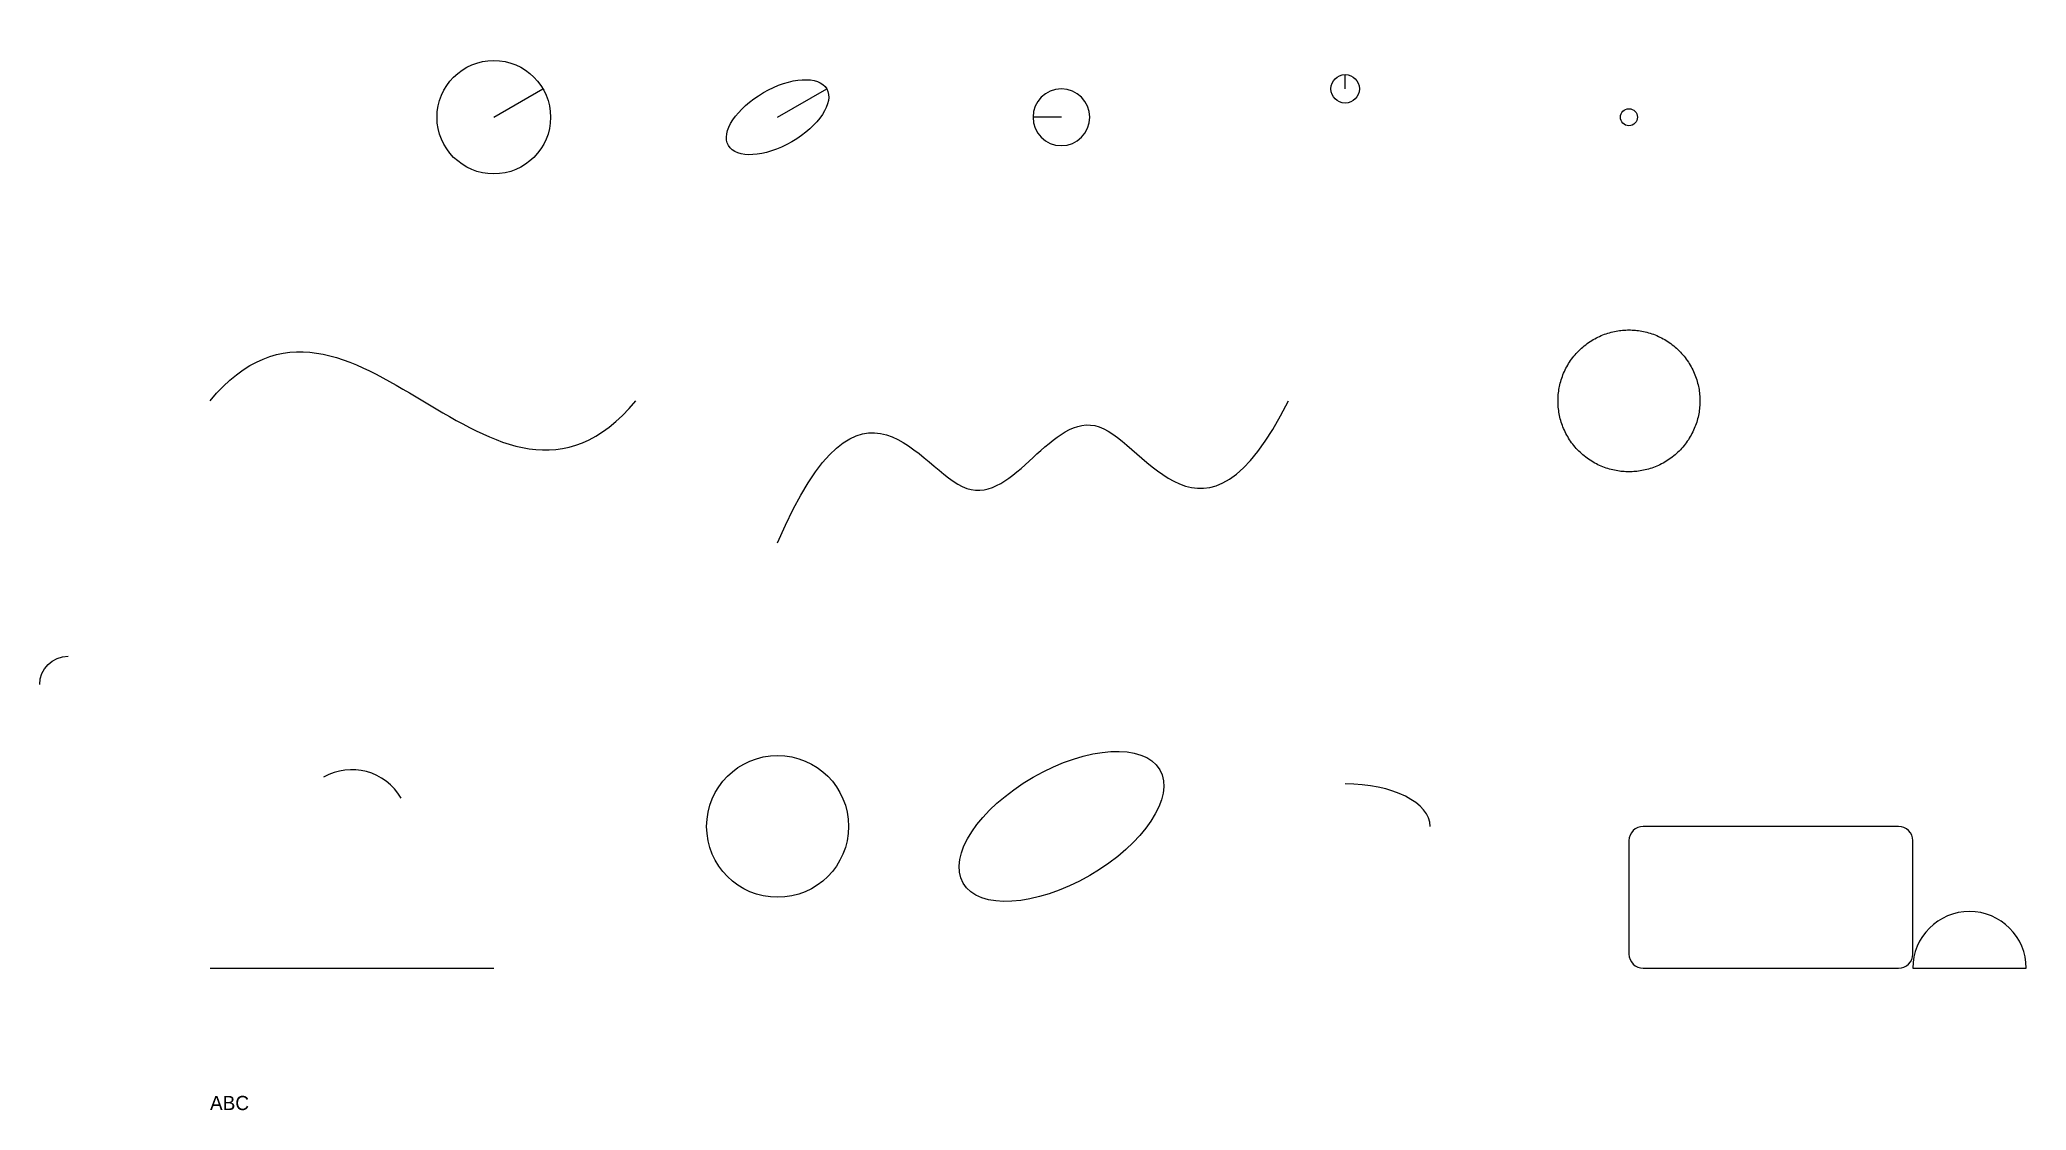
# Model space of a CAD drawing. Header units: millimetres. Extents: x -60 to 640, y -50 to 327.
import ezdxf

# ---------------------------------------------------------------- set-up
doc = ezdxf.new("R2010")
doc.units = ezdxf.units.MM
for name, color, linetype in [('BLOCURI', 7, 'Continuous'), ('GRAVARE', 7, 'Continuous'), ('GRAVURĂ', 7, 'Continuous'), ('TAIERE', 7, 'Continuous')]:
    doc.layers.add(name, color=color, linetype=linetype)

# ---------------------------------------------------------------- blocks, each defined once
blk = doc.blocks.new('BLK')
blk.add_line((0, 0), (10, 0))
blk.add_circle((0, 0), 10)
blk = doc.blocks.new('OUTER')
at = {"xscale": 0.5, "yscale": 0.5}
blk.add_blockref('BLK', (10, 0), dxfattribs=at)
blk = doc.blocks.new('BASE', base_point=(5, 5))
blk.add_circle((5, 5), 3)

msp = doc.modelspace()

# ---------------------------------------------------------------- linework, layer by layer
at = {"layer": 'GRAVARE'}
for points in [[(505, 0), (595, 0, 0.414214), (600, 5), (600, 45, 0.414214), (595, 50), (505, 50, 0.414214), (500, 45), (500, 5, 0.414214)], [(600, 0), (640, 0, 1)]]:
    msp.add_lwpolyline(points, format="xyb", close=True, dxfattribs=at)
for points in [[(0, 200), (50, 260), (100, 140), (150, 200)], [(200, 150), (230, 220), (270, 130), (310, 230), (350, 140), (380, 200)]]:
    msp.add_open_spline(points, degree=3, dxfattribs=at)
msp.add_rational_spline([(525, 200), (525, 225), (500, 225), (475, 225), (475, 200), (475, 175), (500, 175), (525, 175), (525, 200)], [1, 0.707106781187, 1, 0.707106781187, 1, 0.707106781187, 1, 0.707106781187, 1], degree=2, knots=[0, 0, 0, 1, 1, 2, 2, 3, 3, 4, 4, 4], dxfattribs=at)
at = {"layer": 'GRAVURĂ'}
msp.add_line((0, 0), (100, 0), dxfattribs=at)
at = {"layer": 'TAIERE'}
msp.add_circle((200, 50), 25, dxfattribs=at)
at = {"layer": 'TAIERE', "extrusion": (0, 0, -1)}
msp.add_arc((50, 100), 10, 0, 90, dxfattribs=at)
at = {"layer": 'TAIERE'}
msp.add_arc((50, 50), 20, 30, 120, dxfattribs=at)
msp.add_ellipse((300, 50), major_axis=(34.64, 20), ratio=0.5, dxfattribs=at)
msp.add_ellipse((400, 50), major_axis=(30, 0), ratio=0.5, start_param=0, end_param=1.570796, dxfattribs=at)

# ---------------------------------------------------------------- block references
at = {"layer": 'BLOCURI', "xscale": 2, "yscale": 2, "rotation": 30}
msp.add_blockref('BLK', (100, 300), dxfattribs=at)
at = {"layer": 'BLOCURI', "xscale": 2, "rotation": 30}
msp.add_blockref('BLK', (200, 300), dxfattribs=at)
at = {"layer": 'BLOCURI', "rotation": 90}
msp.add_blockref('OUTER', (400, 300), dxfattribs=at)
at = {"layer": 'BLOCURI', "xscale": -1}
msp.add_blockref('BLK', (300, 300), dxfattribs=at)
at = {"layer": 'BLOCURI'}
msp.add_blockref('BASE', (500, 300), dxfattribs=at)

# ---------------------------------------------------------------- texts
at = {"layer": 'GRAVARE'}
msp.add_text('ABC', height=5, dxfattribs=at).set_placement((0, -50))

doc.saveas('drawing.dxf')
